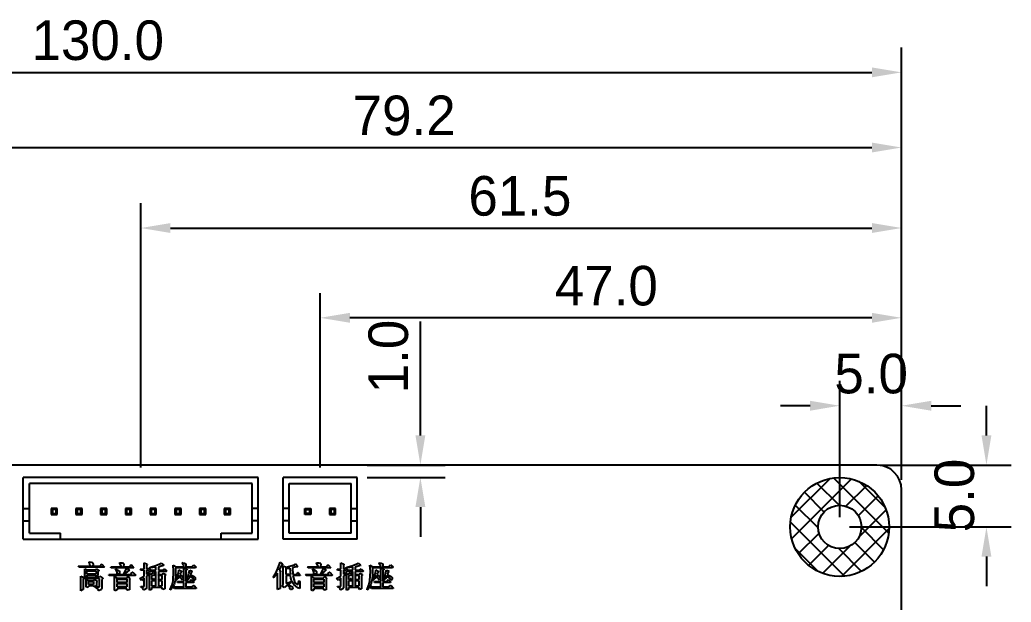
# Model space of a CAD drawing. Extents: x 207 to 375, y 69 to 182.
# Drawn here: x 277.7 to 357.9, y 135 to 182 of the extents above; entities that cross this region are included whole.
import ezdxf

# ---------------------------------------------------------------- set-up
doc = ezdxf.new("R2010")
doc.units = 0
doc.layers.get('0').update_dxf_attribs({"linetype": 'CONTINUOUS'})
doc.layers.get('DEFPOINTS').update_dxf_attribs({"linetype": 'CONTINUOUS'})
for name, color, linetype in [('01___PRT_ALL_DTM_PLN', 7, 'CONTINUOUS'), ('02___PRT_ALL_AXES', 7, 'CONTINUOUS'), ('03___PRT_ALL_CURVES', 7, 'CONTINUOUS')]:
    doc.layers.add(name, color=color, linetype=linetype)
doc.dimstyles.get("Standard").update_dxf_attribs({"dimscale": 0.4, "dimtxt": 8, "dimasz": 6, "dimexe": 5, "dimexo": 2, "dimgap": 2.5, "dimtad": 1, "dimzin": 4, "dimcen": 0.09, "dimclrd": 3, "dimclre": 3, "dimclrt": 3, "dimazin": 3, "dimtp": 0.01, "dimtm": 0.01, "dimtfac": 1, "dimtix": 1, "dimtofl": 0, "dimtmove": 0, "dimatfit": 3})

# ---------------------------------------------------------------- blocks, each defined once
blk = doc.blocks.new('*X57')
at = {"color": 0}
for p, q in [((340.102, 141.83), (343.244, 144.972)), ((340.139, 140.1), (344.974, 144.935)), ((343.985, 142.799), (342.184, 144.6)), ((347.995, 140.557), (343.533, 145.019)), ((344.532, 142.724), (346.208, 144.401)), ((347.707, 142.613), (345.588, 144.731)), ((342.759, 142.257), (341.168, 143.849)), ((345.525, 141.95), (347.137, 143.562)), ((342.277, 140.972), (340.435, 142.813)), ((345.57, 140.227), (347.778, 142.435)), ((344.413, 137.068), (340.044, 141.437)), ((340.673, 138.866), (342.35, 140.543)), ((344.162, 137.052), (348.023, 140.912)), ((347.576, 139.208), (345.775, 141.009)), ((341.512, 137.937), (343.124, 139.549)), ((342.64, 137.297), (344.847, 139.505)), ((346.824, 138.192), (345.233, 139.783)), ((342.246, 137.467), (340.442, 139.271)), ((345.789, 137.459), (343.947, 139.301))]:
    blk.add_line(p, q, dxfattribs=at)
blk = doc.blocks.new('*U58')
at = {"layer": '01___PRT_ALL_DTM_PLN', "color": 3}
blk.add_text('130.0', height=3.2, dxfattribs=at).set_placement((278.692, 178.795))
blk = doc.blocks.new('*D26')
at = {"layer": '01___PRT_ALL_DTM_PLN', "color": 3}
for p, q in [((219.025, 144.849), (219.025, 179.795)), ((349.025, 144.849), (349.025, 179.795)), ((221.425, 177.795), (346.625, 177.795))]:
    blk.add_line(p, q, dxfattribs=at)
for points in [[(221.425, 178.195), (221.425, 177.395), (219.025, 177.795)], [(346.625, 178.195), (346.625, 177.395), (349.025, 177.795)]]:
    blk.add_solid(points, dxfattribs=at)
at = {"layer": 'DEFPOINTS', "color": 0}
for p in [(349.025, 177.795), (219.025, 144.049), (349.025, 144.049)]:
    blk.add_point(p, dxfattribs=at)
blk.add_blockref('*U58', (0, 0))
blk = doc.blocks.new('*U63')
at = {"layer": '01___PRT_ALL_DTM_PLN', "color": 3}
blk.add_text('5.0', height=3.2, dxfattribs=at).set_placement((343.592, 151.847))
blk = doc.blocks.new('*D22')
at = {"layer": '01___PRT_ALL_DTM_PLN', "color": 3}
for p, q in [((344.025, 141.849), (344.025, 152.847)), ((349.025, 144.849), (349.025, 152.847)), ((341.625, 150.847), (339.225, 150.847)), ((351.425, 150.847), (353.825, 150.847))]:
    blk.add_line(p, q, dxfattribs=at)
for points in [[(341.625, 151.247), (341.625, 150.447), (344.025, 150.847)], [(351.425, 151.247), (351.425, 150.447), (349.025, 150.847)]]:
    blk.add_solid(points, dxfattribs=at)
at = {"layer": 'DEFPOINTS', "color": 0}
for p in [(344.025, 150.847), (349.025, 144.049), (344.025, 141.049)]:
    blk.add_point(p, dxfattribs=at)
blk.add_blockref('*U63', (0, 0))
blk = doc.blocks.new('*U64')
at = {"layer": '01___PRT_ALL_DTM_PLN', "color": 3}
blk.add_text('5.0', height=3.2, rotation=90, dxfattribs=at).set_placement((354.885, 140.616))
blk = doc.blocks.new('*D23')
at = {"layer": '01___PRT_ALL_DTM_PLN', "color": 3}
for p, q in [((355.885, 148.449), (355.885, 150.849)), ((347.289, 146.049), (357.885, 146.049)), ((344.825, 141.049), (357.885, 141.049)), ((355.885, 138.649), (355.885, 136.249))]:
    blk.add_line(p, q, dxfattribs=at)
for points in [[(355.485, 148.449), (356.285, 148.449), (355.885, 146.049)], [(355.485, 138.649), (356.285, 138.649), (355.885, 141.049)]]:
    blk.add_solid(points, dxfattribs=at)
at = {"layer": 'DEFPOINTS', "color": 0}
for p in [(346.489, 146.049), (344.025, 141.049), (355.885, 141.049)]:
    blk.add_point(p, dxfattribs=at)
blk.add_blockref('*U64', (0, 0))
blk = doc.blocks.new('*U67')
at = {"layer": '01___PRT_ALL_DTM_PLN', "color": 3}
blk.add_text('47.0', height=3.2, dxfattribs=at).set_placement((320.992, 158.954))
blk = doc.blocks.new('*D30')
at = {"layer": '01___PRT_ALL_DTM_PLN', "color": 3}
for p, q in [((302.025, 145.849), (302.025, 159.954)), ((349.025, 144.849), (349.025, 159.954)), ((346.625, 157.954), (304.425, 157.954))]:
    blk.add_line(p, q, dxfattribs=at)
for points in [[(304.425, 158.354), (304.425, 157.554), (302.025, 157.954)], [(346.625, 158.354), (346.625, 157.554), (349.025, 157.954)]]:
    blk.add_solid(points, dxfattribs=at)
at = {"layer": 'DEFPOINTS', "color": 0}
for p in [(302.025, 157.954), (302.025, 145.049), (349.025, 144.049)]:
    blk.add_point(p, dxfattribs=at)
blk.add_blockref('*U67', (0, 0))
blk = doc.blocks.new('*U68')
at = {"layer": '01___PRT_ALL_DTM_PLN', "color": 3}
blk.add_text('61.5', height=3.2, dxfattribs=at).set_placement((314.008, 166.214))
blk = doc.blocks.new('*D31')
at = {"layer": '01___PRT_ALL_DTM_PLN', "color": 3}
for p, q in [((287.525, 145.849), (287.525, 167.214)), ((349.025, 144.849), (349.025, 167.214)), ((289.925, 165.214), (346.625, 165.214))]:
    blk.add_line(p, q, dxfattribs=at)
for points in [[(289.925, 165.614), (289.925, 164.814), (287.525, 165.214)], [(346.625, 165.614), (346.625, 164.814), (349.025, 165.214)]]:
    blk.add_solid(points, dxfattribs=at)
at = {"layer": 'DEFPOINTS', "color": 0}
for p in [(349.025, 165.214), (287.525, 145.049), (349.025, 144.049)]:
    blk.add_point(p, dxfattribs=at)
blk.add_blockref('*U68', (0, 0))
blk = doc.blocks.new('*U69')
at = {"layer": '01___PRT_ALL_DTM_PLN', "color": 3}
blk.add_text('79.2', height=3.2, dxfattribs=at).set_placement((304.65, 172.719))
blk = doc.blocks.new('*D32')
at = {"layer": '01___PRT_ALL_DTM_PLN', "color": 3}
for p, q in [((269.875, 145.849), (269.875, 173.719)), ((349.025, 144.849), (349.025, 173.719)), ((272.275, 171.719), (346.625, 171.719))]:
    blk.add_line(p, q, dxfattribs=at)
for points in [[(272.275, 172.119), (272.275, 171.319), (269.875, 171.719)], [(346.625, 172.119), (346.625, 171.319), (349.025, 171.719)]]:
    blk.add_solid(points, dxfattribs=at)
at = {"layer": 'DEFPOINTS', "color": 0}
for p in [(349.025, 171.719), (269.875, 145.049), (349.025, 144.049)]:
    blk.add_point(p, dxfattribs=at)
blk.add_blockref('*U69', (0, 0))
blk = doc.blocks.new('*U70')
at = {"layer": '01___PRT_ALL_DTM_PLN', "color": 3}
blk.add_text('1.0', height=3.2, rotation=90, dxfattribs=at).set_placement((309.126, 151.849))
blk = doc.blocks.new('*D33')
at = {"layer": '01___PRT_ALL_DTM_PLN', "color": 3}
for p, q in [((310.126, 148.449), (310.126, 157.649)), ((305.825, 146.049), (312.126, 146.049)), ((305.825, 145.049), (312.126, 145.049)), ((310.126, 142.649), (310.126, 140.249))]:
    blk.add_line(p, q, dxfattribs=at)
for points in [[(309.726, 148.449), (310.526, 148.449), (310.126, 146.049)], [(309.726, 142.649), (310.526, 142.649), (310.126, 145.049)]]:
    blk.add_solid(points, dxfattribs=at)
at = {"layer": 'DEFPOINTS', "color": 0}
for p in [(305.025, 146.049), (310.126, 146.049), (305.025, 145.049)]:
    blk.add_point(p, dxfattribs=at)
blk.add_blockref('*U70', (0, 0))

msp = doc.modelspace()

# ---------------------------------------------------------------- linework, layer by layer
at = {"color": 7, "linetype": 'CONTINUOUS'}
for p, q in [((347.025, 146.049), (221.025, 146.049)), ((278.025, 140.049), (278.025, 145.049)), ((297.025, 145.049), (278.025, 145.049)), ((278.525, 140.549), (278.525, 144.549)), ((296.525, 144.549), (278.525, 144.549)), ((296.525, 140.549), (296.525, 144.549)), ((297.025, 140.049), (297.025, 145.049)), ((299.025, 140.049), (299.025, 145.049)), ((305.025, 145.049), (299.025, 145.049)), ((299.525, 140.549), (299.525, 144.549)), ((299.525, 144.549), (304.525, 144.549)), ((304.525, 140.549), (304.525, 144.549)), ((305.025, 140.049), (305.025, 145.049)), ((349.025, 78.049), (349.025, 144.049)), ((278.025, 142.549), (278.525, 142.549)), ((280.275, 142.549), (280.275, 142.049)), ((280.275, 142.549), (280.375, 142.449)), ((280.775, 142.549), (280.275, 142.549)), ((280.275, 142.049), (280.375, 142.149)), ((280.275, 142.049), (280.775, 142.049)), ((280.375, 142.449), (280.375, 142.149)), ((280.675, 142.449), (280.375, 142.449)), ((280.375, 142.149), (280.675, 142.149)), ((280.775, 142.549), (280.675, 142.449)), ((280.675, 142.149), (280.675, 142.449)), ((280.775, 142.049), (280.675, 142.149)), ((280.775, 142.049), (280.775, 142.549)), ((282.275, 142.549), (282.275, 142.049)), ((282.275, 142.549), (282.375, 142.449)), ((282.775, 142.549), (282.275, 142.549)), ((282.275, 142.049), (282.375, 142.149)), ((282.275, 142.049), (282.775, 142.049)), ((282.375, 142.449), (282.375, 142.149)), ((282.675, 142.449), (282.375, 142.449)), ((282.375, 142.149), (282.675, 142.149)), ((282.775, 142.549), (282.675, 142.449)), ((282.675, 142.149), (282.675, 142.449)), ((282.775, 142.049), (282.675, 142.149)), ((282.775, 142.049), (282.775, 142.549)), ((284.275, 142.549), (284.275, 142.049)), ((284.275, 142.549), (284.375, 142.449)), ((284.775, 142.549), (284.275, 142.549)), ((284.275, 142.049), (284.375, 142.149)), ((284.275, 142.049), (284.775, 142.049)), ((284.375, 142.449), (284.375, 142.149)), ((284.675, 142.449), (284.375, 142.449)), ((284.375, 142.149), (284.675, 142.149)), ((284.775, 142.549), (284.675, 142.449)), ((284.675, 142.149), (284.675, 142.449)), ((284.775, 142.049), (284.675, 142.149)), ((284.775, 142.049), (284.775, 142.549)), ((286.275, 142.549), (286.275, 142.049)), ((286.275, 142.549), (286.375, 142.449)), ((286.775, 142.549), (286.275, 142.549)), ((286.275, 142.049), (286.375, 142.149)), ((286.275, 142.049), (286.775, 142.049)), ((286.375, 142.449), (286.375, 142.149)), ((286.675, 142.449), (286.375, 142.449)), ((286.375, 142.149), (286.675, 142.149)), ((286.775, 142.549), (286.675, 142.449)), ((286.675, 142.149), (286.675, 142.449)), ((286.775, 142.049), (286.675, 142.149)), ((286.775, 142.049), (286.775, 142.549)), ((288.275, 142.549), (288.275, 142.049)), ((288.275, 142.549), (288.375, 142.449)), ((288.775, 142.549), (288.275, 142.549)), ((288.275, 142.049), (288.375, 142.149)), ((288.275, 142.049), (288.775, 142.049)), ((288.375, 142.449), (288.375, 142.149)), ((288.675, 142.449), (288.375, 142.449)), ((288.375, 142.149), (288.675, 142.149)), ((288.775, 142.549), (288.675, 142.449)), ((288.675, 142.149), (288.675, 142.449)), ((288.775, 142.049), (288.675, 142.149)), ((288.775, 142.049), (288.775, 142.549)), ((290.275, 142.549), (290.275, 142.049)), ((290.275, 142.549), (290.375, 142.449)), ((290.775, 142.549), (290.275, 142.549)), ((290.275, 142.049), (290.375, 142.149)), ((290.275, 142.049), (290.775, 142.049)), ((290.375, 142.449), (290.375, 142.149)), ((290.675, 142.449), (290.375, 142.449)), ((290.375, 142.149), (290.675, 142.149)), ((290.775, 142.549), (290.675, 142.449)), ((290.675, 142.149), (290.675, 142.449)), ((290.775, 142.049), (290.675, 142.149)), ((290.775, 142.049), (290.775, 142.549)), ((292.275, 142.549), (292.275, 142.049)), ((292.275, 142.549), (292.375, 142.449)), ((292.775, 142.549), (292.275, 142.549)), ((292.275, 142.049), (292.375, 142.149)), ((292.275, 142.049), (292.775, 142.049)), ((292.375, 142.449), (292.375, 142.149)), ((292.675, 142.449), (292.375, 142.449)), ((292.375, 142.149), (292.675, 142.149)), ((292.775, 142.549), (292.675, 142.449)), ((292.675, 142.149), (292.675, 142.449)), ((292.775, 142.049), (292.675, 142.149)), ((292.775, 142.049), (292.775, 142.549)), ((294.275, 142.549), (294.275, 142.049)), ((294.275, 142.549), (294.375, 142.449)), ((294.775, 142.549), (294.275, 142.549)), ((294.275, 142.049), (294.375, 142.149)), ((294.275, 142.049), (294.775, 142.049)), ((294.375, 142.449), (294.375, 142.149)), ((294.675, 142.449), (294.375, 142.449)), ((294.375, 142.149), (294.675, 142.149)), ((294.775, 142.549), (294.675, 142.449)), ((294.675, 142.149), (294.675, 142.449)), ((294.775, 142.049), (294.675, 142.149)), ((294.775, 142.049), (294.775, 142.549)), ((297.025, 142.549), (296.525, 142.549)), ((299.525, 142.549), (299.025, 142.549)), ((300.775, 142.049), (300.775, 142.549)), ((300.775, 142.549), (301.275, 142.549)), ((300.875, 142.449), (300.775, 142.549)), ((300.875, 142.149), (300.775, 142.049)), ((301.275, 142.049), (300.775, 142.049)), ((300.875, 142.149), (300.875, 142.449)), ((300.875, 142.449), (301.175, 142.449)), ((301.175, 142.149), (300.875, 142.149)), ((301.175, 142.449), (301.275, 142.549)), ((301.175, 142.449), (301.175, 142.149)), ((301.175, 142.149), (301.275, 142.049)), ((301.275, 142.549), (301.275, 142.049)), ((302.775, 142.549), (302.775, 142.049)), ((303.275, 142.549), (302.775, 142.549)), ((302.875, 142.449), (302.775, 142.549)), ((302.875, 142.149), (302.775, 142.049)), ((302.775, 142.049), (303.275, 142.049)), ((302.875, 142.449), (302.875, 142.149)), ((303.175, 142.449), (302.875, 142.449)), ((302.875, 142.149), (303.175, 142.149)), ((303.175, 142.449), (303.275, 142.549)), ((303.175, 142.149), (303.175, 142.449)), ((303.175, 142.149), (303.275, 142.049)), ((303.275, 142.049), (303.275, 142.549)), ((304.525, 142.549), (305.025, 142.549)), ((278.025, 141.549), (278.525, 141.549)), ((297.025, 141.549), (296.525, 141.549)), ((299.525, 141.549), (299.025, 141.549)), ((304.525, 141.549), (305.025, 141.549)), ((278.525, 140.549), (281.025, 140.549)), ((281.025, 140.049), (281.025, 140.549)), ((294.025, 140.049), (294.025, 140.549)), ((294.025, 140.549), (296.525, 140.549)), ((304.525, 140.549), (299.525, 140.549)), ((278.025, 140.049), (297.025, 140.049)), ((305.025, 140.049), (299.025, 140.049))]:
    msp.add_line(p, q, dxfattribs=at)
msp.add_arc((347.025, 144.049), 2, 0, 90, dxfattribs=at)
at = {"layer": '01___PRT_ALL_DTM_PLN', "color": 3}
msp.add_circle((344.025, 141.049), 4, dxfattribs=at)
at = {"layer": '02___PRT_ALL_AXES', "color": 7, "linetype": 'CONTINUOUS'}
msp.add_circle((344.025, 141.049), 1.75, dxfattribs=at)
at = {"layer": '03___PRT_ALL_CURVES', "color": 40, "linetype": 'CONTINUOUS'}
for p, q in [((282.553, 137.792), (282.474, 137.872)), ((282.474, 137.872), (284.26, 137.872)), ((283.347, 138.189), (283.347, 138.229)), ((283.347, 138.229), (283.545, 138.189)), ((283.387, 138.11), (283.347, 138.189)), ((283.426, 137.911), (283.387, 138.11)), ((283.466, 137.872), (283.426, 137.911)), ((283.545, 138.189), (283.625, 138.149)), ((283.625, 138.149), (283.665, 138.03)), ((283.665, 137.991), (283.625, 137.872)), ((283.665, 138.03), (283.665, 137.991)), ((284.26, 137.872), (284.339, 138.03)), ((284.339, 138.03), (284.379, 138.03)), ((284.379, 138.03), (284.577, 137.792)), ((285.807, 138.11), (285.807, 138.149)), ((285.807, 138.149), (286.006, 138.149)), ((285.847, 138.07), (285.807, 138.11)), ((285.966, 137.832), (285.847, 138.07)), ((286.006, 138.149), (286.125, 138.11)), ((286.125, 137.872), (286.085, 137.832)), ((286.125, 138.11), (286.165, 137.991)), ((286.165, 137.991), (286.125, 137.872)), ((286.601, 137.832), (286.72, 137.991)), ((286.72, 137.991), (286.76, 137.991)), ((286.76, 137.991), (286.958, 137.753)), ((287.792, 137.633), (287.792, 138.149)), ((287.792, 138.149), (288.03, 138.03)), ((288.03, 138.03), (287.99, 137.911)), ((287.99, 137.911), (287.99, 137.633)), ((288.268, 137.792), (288.665, 137.911)), ((288.665, 137.911), (289.022, 138.03)), ((289.18, 137.872), (288.942, 137.792)), ((289.022, 138.03), (289.18, 138.11)), ((289.18, 138.11), (289.379, 137.951)), ((289.339, 137.911), (289.18, 137.872)), ((289.379, 137.951), (289.339, 137.911)), ((290.172, 137.475), (290.133, 137.951)), ((290.133, 137.951), (290.331, 137.832)), ((290.887, 138.11), (290.847, 138.149)), ((290.847, 138.149), (291.045, 138.11)), ((290.966, 137.991), (290.887, 138.11)), ((291.006, 137.872), (290.966, 137.991)), ((291.006, 137.832), (291.006, 137.872)), ((291.045, 138.11), (291.165, 138.07)), ((291.165, 138.07), (291.165, 137.832)), ((291.641, 137.832), (291.799, 137.991)), ((291.799, 137.991), (291.998, 137.792)), ((298.668, 137.832), (298.787, 138.189)), ((298.906, 137.951), (298.707, 137.554)), ((298.787, 138.189), (298.985, 138.03)), ((298.985, 137.991), (298.906, 137.951)), ((298.985, 138.03), (298.985, 137.991)), ((299.025, 136.403), (299.025, 137.911)), ((299.025, 137.911), (299.263, 137.792)), ((299.263, 137.792), (299.938, 137.991)), ((299.938, 137.991), (300.057, 138.07)), ((300.057, 138.07), (300.215, 137.832)), ((301.723, 138.11), (301.723, 138.149)), ((301.723, 138.149), (301.922, 138.149)), ((301.763, 138.07), (301.723, 138.11)), ((301.882, 137.832), (301.763, 138.07)), ((301.922, 138.149), (302.041, 138.11)), ((302.041, 137.872), (302.001, 137.832)), ((302.041, 138.11), (302.08, 137.991)), ((302.08, 137.991), (302.041, 137.872)), ((302.517, 137.832), (302.636, 137.991)), ((302.636, 137.991), (302.676, 137.991)), ((302.676, 137.991), (302.874, 137.753)), ((303.707, 137.633), (303.707, 138.149)), ((303.707, 138.149), (303.946, 138.03)), ((303.946, 138.03), (303.906, 137.911)), ((303.906, 137.911), (303.906, 137.633)), ((304.184, 137.792), (304.58, 137.911)), ((304.58, 137.911), (304.938, 138.03)), ((305.096, 137.872), (304.858, 137.792)), ((304.938, 138.03), (305.096, 138.11)), ((305.096, 138.11), (305.295, 137.951)), ((305.255, 137.911), (305.096, 137.872)), ((305.295, 137.951), (305.255, 137.911)), ((306.088, 137.475), (306.049, 137.951)), ((306.049, 137.951), (306.247, 137.832)), ((306.763, 138.149), (306.961, 138.11)), ((306.803, 138.11), (306.763, 138.149)), ((306.882, 137.991), (306.803, 138.11)), ((306.922, 137.872), (306.882, 137.991)), ((306.922, 137.832), (306.922, 137.872)), ((306.961, 138.11), (307.08, 138.07)), ((307.08, 138.07), (307.08, 137.832)), ((307.557, 137.832), (307.715, 137.991)), ((307.715, 137.991), (307.914, 137.792)), ((284.577, 137.792), (282.553, 137.792)), ((282.672, 135.887), (282.672, 137.078)), ((282.672, 137.078), (282.871, 136.999)), ((282.99, 137.038), (282.99, 137.673)), ((282.99, 137.673), (283.188, 137.594)), ((283.149, 137.078), (282.99, 137.038)), ((283.149, 137.237), (283.149, 137.514)), ((283.149, 137.514), (283.903, 137.514)), ((283.903, 137.237), (283.149, 137.237)), ((283.149, 137.157), (283.149, 137.078)), ((283.903, 137.157), (283.149, 137.157)), ((283.188, 137.594), (283.863, 137.594)), ((283.863, 137.594), (283.942, 137.673)), ((283.903, 137.514), (283.903, 137.237)), ((283.903, 137.078), (283.903, 137.157)), ((283.942, 137.038), (283.903, 137.078)), ((283.942, 137.673), (284.141, 137.554)), ((284.061, 137.118), (283.942, 137.038)), ((284.141, 137.514), (284.061, 137.435)), ((284.061, 137.435), (284.061, 137.118)), ((284.141, 137.554), (284.141, 137.514)), ((284.141, 136.999), (284.22, 137.078)), ((284.22, 137.078), (284.458, 136.919)), ((284.974, 137.118), (284.934, 137.197)), ((284.934, 137.197), (286.125, 137.197)), ((287.077, 137.118), (284.974, 137.118)), ((285.133, 137.753), (285.093, 137.832)), ((285.093, 137.832), (285.966, 137.832)), ((286.958, 137.753), (285.133, 137.753)), ((285.53, 137.554), (285.49, 137.673)), ((285.49, 137.673), (285.768, 137.514)), ((285.609, 137.395), (285.53, 137.554)), ((285.609, 137.276), (285.609, 137.395)), ((285.649, 137.237), (285.609, 137.276)), ((285.728, 137.237), (285.649, 137.237)), ((285.807, 137.276), (285.728, 137.237)), ((285.768, 137.514), (285.807, 137.435)), ((285.807, 137.435), (285.807, 137.276)), ((286.085, 137.832), (286.601, 137.832)), ((286.125, 137.197), (286.323, 137.554)), ((286.403, 137.395), (286.244, 137.197)), ((286.244, 137.197), (286.72, 137.197)), ((286.323, 137.554), (286.363, 137.713)), ((286.363, 137.713), (286.601, 137.594)), ((286.601, 137.594), (286.403, 137.395)), ((286.72, 137.197), (286.839, 137.395)), ((286.839, 137.395), (286.879, 137.395)), ((286.879, 137.395), (287.117, 137.157)), ((287.117, 137.157), (287.077, 137.118)), ((287.434, 136.879), (287.792, 137.078)), ((287.514, 137.554), (287.474, 137.633)), ((287.474, 137.633), (287.792, 137.633)), ((287.792, 137.554), (287.514, 137.554)), ((287.792, 137.078), (287.792, 137.554)), ((287.99, 137.633), (288.03, 137.633)), ((287.99, 137.554), (287.99, 137.237)), ((288.149, 137.554), (287.99, 137.554)), ((287.99, 137.237), (288.188, 137.356)), ((288.188, 137.237), (287.99, 137.078)), ((287.99, 137.078), (287.99, 136.126)), ((288.03, 137.633), (288.109, 137.753)), ((288.109, 137.753), (288.149, 137.713)), ((288.149, 137.713), (288.307, 137.594)), ((288.188, 137.435), (288.149, 137.554)), ((288.744, 137.435), (288.188, 137.435)), ((288.188, 137.356), (288.228, 137.316)), ((288.228, 137.276), (288.188, 137.237)), ((288.228, 137.316), (288.228, 137.276)), ((288.228, 135.927), (288.228, 137.237)), ((288.228, 137.237), (288.347, 137.197)), ((288.268, 137.753), (288.268, 137.792)), ((288.744, 137.792), (288.268, 137.753)), ((288.307, 137.594), (288.307, 137.554)), ((288.307, 137.554), (288.744, 137.554)), ((288.347, 137.197), (288.585, 137.356)), ((288.585, 137.157), (288.387, 137.078)), ((288.387, 137.078), (288.387, 136.8)), ((288.585, 137.356), (288.704, 137.197)), ((288.665, 137.197), (288.585, 137.157)), ((288.704, 137.197), (288.665, 137.197)), ((288.744, 137.554), (288.744, 137.792)), ((288.744, 136.284), (288.744, 137.435)), ((288.942, 137.792), (288.942, 137.554)), ((288.942, 137.554), (289.299, 137.554)), ((288.942, 137.435), (288.942, 136.284)), ((289.577, 137.435), (288.942, 137.435)), ((288.982, 137.118), (288.942, 137.197)), ((288.942, 137.197), (289.26, 137.197)), ((289.26, 137.118), (288.982, 137.118)), ((289.26, 137.197), (289.339, 137.316)), ((289.26, 136.8), (289.26, 137.118)), ((289.299, 137.554), (289.418, 137.673)), ((289.339, 137.316), (289.538, 137.197)), ((289.418, 137.673), (289.617, 137.475)), ((289.498, 137.157), (289.458, 137.078)), ((289.458, 137.078), (289.458, 136.046)), ((289.538, 137.197), (289.498, 137.157)), ((289.617, 137.475), (289.577, 137.435)), ((290.133, 136.681), (290.172, 137.475)), ((290.331, 137.078), (290.292, 136.721)), ((290.331, 137.832), (291.006, 137.832)), ((290.331, 137.753), (290.331, 137.078)), ((291.958, 137.753), (290.331, 137.753)), ((290.45, 136.999), (290.569, 137.316)), ((290.649, 137.118), (290.53, 136.879)), ((290.569, 137.316), (290.609, 137.594)), ((290.609, 137.594), (290.807, 137.475)), ((290.768, 136.919), (290.649, 137.118)), ((290.768, 137.356), (290.688, 137.197)), ((290.688, 137.197), (290.847, 137.078)), ((290.847, 137.435), (290.768, 137.356)), ((290.807, 137.475), (290.847, 137.435)), ((290.847, 137.078), (290.926, 136.999)), ((291.006, 136.641), (291.006, 137.713)), ((291.006, 137.713), (291.244, 137.633)), ((291.165, 137.832), (291.641, 137.832)), ((291.244, 137.594), (291.165, 137.554)), ((291.165, 137.554), (291.165, 136.641)), ((291.244, 137.633), (291.244, 137.594)), ((291.323, 136.999), (291.403, 137.316)), ((291.403, 137.316), (291.482, 137.554)), ((291.522, 137.118), (291.403, 136.879)), ((291.482, 137.554), (291.68, 137.475)), ((291.641, 137.435), (291.522, 137.197)), ((291.522, 137.197), (291.839, 137.038)), ((291.561, 137.038), (291.522, 137.118)), ((291.68, 137.475), (291.641, 137.435)), ((291.998, 137.792), (291.958, 137.753)), ((298.231, 136.959), (298.469, 137.356)), ((298.588, 137.316), (298.271, 136.959)), ((298.469, 137.356), (298.668, 137.832)), ((298.588, 136.006), (298.588, 137.316)), ((298.707, 137.554), (298.827, 137.514)), ((298.827, 137.475), (298.787, 137.395)), ((298.787, 137.395), (298.787, 136.086)), ((298.827, 137.514), (298.827, 137.475)), ((299.263, 137.197), (299.263, 137.713)), ((299.263, 137.713), (299.58, 137.713)), ((299.62, 137.197), (299.263, 137.197)), ((299.263, 137.118), (299.263, 136.483)), ((299.62, 137.118), (299.263, 137.118)), ((299.58, 137.713), (299.62, 137.197)), ((299.66, 136.919), (299.62, 137.118)), ((299.977, 137.792), (299.779, 137.753)), ((299.779, 137.753), (299.819, 137.197)), ((299.819, 137.197), (300.096, 137.197)), ((299.819, 137.118), (299.938, 136.641)), ((300.414, 137.118), (299.819, 137.118)), ((300.215, 137.832), (299.977, 137.792)), ((300.096, 137.197), (300.215, 137.356)), ((300.215, 137.356), (300.255, 137.356)), ((300.255, 137.356), (300.414, 137.157)), ((300.414, 137.157), (300.414, 137.118)), ((300.85, 137.197), (302.041, 137.197)), ((300.89, 137.118), (300.85, 137.197)), ((302.993, 137.118), (300.89, 137.118)), ((301.009, 137.832), (301.882, 137.832)), ((301.049, 137.753), (301.009, 137.832)), ((302.874, 137.753), (301.049, 137.753)), ((301.446, 137.554), (301.406, 137.673)), ((301.406, 137.673), (301.684, 137.514)), ((301.525, 137.395), (301.446, 137.554)), ((301.525, 137.276), (301.525, 137.395)), ((301.565, 137.237), (301.525, 137.276)), ((301.644, 137.237), (301.565, 137.237)), ((301.723, 137.276), (301.644, 137.237)), ((301.684, 137.514), (301.723, 137.435)), ((301.723, 137.435), (301.723, 137.276)), ((302.001, 137.832), (302.517, 137.832)), ((302.041, 137.197), (302.239, 137.554)), ((302.319, 137.395), (302.16, 137.197)), ((302.16, 137.197), (302.636, 137.197)), ((302.239, 137.554), (302.279, 137.713)), ((302.279, 137.713), (302.517, 137.594)), ((302.517, 137.594), (302.319, 137.395)), ((302.636, 137.197), (302.755, 137.395)), ((302.755, 137.395), (302.795, 137.395)), ((302.795, 137.395), (303.033, 137.157)), ((303.033, 137.157), (302.993, 137.118)), ((303.35, 136.879), (303.707, 137.078)), ((303.39, 137.633), (303.707, 137.633)), ((303.43, 137.554), (303.39, 137.633)), ((303.707, 137.554), (303.43, 137.554)), ((303.707, 137.078), (303.707, 137.554)), ((303.906, 137.633), (303.946, 137.633)), ((303.906, 137.554), (303.906, 137.237)), ((304.065, 137.554), (303.906, 137.554)), ((303.906, 137.237), (304.104, 137.356)), ((304.104, 137.237), (303.906, 137.078)), ((303.906, 137.078), (303.906, 136.126)), ((303.946, 137.633), (304.025, 137.753)), ((304.025, 137.753), (304.065, 137.713)), ((304.065, 137.713), (304.223, 137.594)), ((304.104, 137.435), (304.065, 137.554)), ((304.66, 137.435), (304.104, 137.435)), ((304.104, 137.356), (304.144, 137.316)), ((304.144, 137.276), (304.104, 137.237)), ((304.144, 137.316), (304.144, 137.276)), ((304.144, 135.927), (304.144, 137.237)), ((304.144, 137.237), (304.263, 137.197)), ((304.184, 137.753), (304.184, 137.792)), ((304.66, 137.792), (304.184, 137.753)), ((304.223, 137.594), (304.223, 137.554)), ((304.223, 137.554), (304.66, 137.554)), ((304.263, 137.197), (304.501, 137.356)), ((304.501, 137.157), (304.303, 137.078)), ((304.303, 137.078), (304.303, 136.8)), ((304.501, 137.356), (304.62, 137.197)), ((304.58, 137.197), (304.501, 137.157)), ((304.62, 137.197), (304.58, 137.197)), ((304.66, 137.554), (304.66, 137.792)), ((304.66, 136.284), (304.66, 137.435)), ((304.858, 137.792), (304.858, 137.554)), ((304.858, 137.554), (305.215, 137.554)), ((304.858, 137.435), (304.858, 136.284)), ((305.493, 137.435), (304.858, 137.435)), ((304.858, 137.197), (305.176, 137.197)), ((304.898, 137.118), (304.858, 137.197)), ((305.176, 137.118), (304.898, 137.118)), ((305.176, 137.197), (305.255, 137.316)), ((305.176, 136.8), (305.176, 137.118)), ((305.215, 137.554), (305.334, 137.673)), ((305.255, 137.316), (305.454, 137.197)), ((305.334, 137.673), (305.533, 137.475)), ((305.414, 137.157), (305.374, 137.078)), ((305.374, 137.078), (305.374, 136.046)), ((305.454, 137.197), (305.414, 137.157)), ((305.533, 137.475), (305.493, 137.435)), ((306.049, 136.681), (306.088, 137.475)), ((306.247, 137.078), (306.207, 136.721)), ((306.247, 137.832), (306.922, 137.832)), ((306.247, 137.753), (306.247, 137.078)), ((307.874, 137.753), (306.247, 137.753)), ((306.366, 136.999), (306.485, 137.316)), ((306.565, 137.118), (306.446, 136.879)), ((306.485, 137.316), (306.525, 137.594)), ((306.525, 137.594), (306.723, 137.475)), ((306.684, 136.919), (306.565, 137.118)), ((306.684, 137.356), (306.604, 137.197)), ((306.604, 137.197), (306.763, 137.078)), ((306.763, 137.435), (306.684, 137.356)), ((306.723, 137.475), (306.763, 137.435)), ((306.763, 137.078), (306.842, 136.999)), ((306.922, 136.641), (306.922, 137.713)), ((306.922, 137.713), (307.16, 137.633)), ((307.08, 137.832), (307.557, 137.832)), ((307.16, 137.594), (307.08, 137.554)), ((307.08, 137.554), (307.08, 136.641)), ((307.16, 137.633), (307.16, 137.594)), ((307.239, 136.999), (307.319, 137.316)), ((307.319, 137.316), (307.398, 137.554)), ((307.438, 137.118), (307.319, 136.879)), ((307.398, 137.554), (307.596, 137.475)), ((307.557, 137.435), (307.438, 137.197)), ((307.438, 137.197), (307.755, 137.038)), ((307.477, 137.038), (307.438, 137.118)), ((307.596, 137.475), (307.557, 137.435)), ((307.914, 137.792), (307.874, 137.753)), ((282.871, 136.999), (284.141, 136.999)), ((282.871, 136.879), (282.871, 136.006)), ((284.18, 136.879), (282.871, 136.879)), ((283.109, 136.205), (283.109, 136.8)), ((283.109, 136.8), (283.307, 136.721)), ((283.307, 136.721), (283.704, 136.721)), ((283.307, 136.403), (283.307, 136.641)), ((283.307, 136.641), (283.704, 136.641)), ((283.704, 136.403), (283.307, 136.403)), ((283.307, 136.284), (283.307, 136.205)), ((283.704, 136.284), (283.307, 136.284)), ((283.704, 136.721), (283.784, 136.84)), ((283.704, 136.641), (283.704, 136.403)), ((283.744, 136.205), (283.704, 136.284)), ((283.784, 136.84), (283.784, 136.8)), ((283.784, 136.8), (284.022, 136.641)), ((283.942, 136.284), (283.784, 136.205)), ((283.982, 136.641), (283.942, 136.562)), ((283.942, 136.562), (283.942, 136.284)), ((284.022, 136.641), (283.982, 136.641)), ((284.18, 136.205), (284.18, 136.879)), ((284.458, 136.879), (284.379, 136.8)), ((284.379, 136.8), (284.379, 136.126)), ((284.458, 136.919), (284.458, 136.879)), ((285.411, 135.927), (285.411, 137.038)), ((285.411, 137.038), (285.609, 136.919)), ((285.609, 136.919), (286.363, 136.919)), ((285.609, 136.562), (285.609, 136.84)), ((285.609, 136.84), (286.403, 136.84)), ((286.403, 136.562), (285.609, 136.562)), ((285.609, 136.205), (285.609, 136.483)), ((285.609, 136.483), (286.403, 136.483)), ((286.363, 136.919), (286.482, 137.038)), ((286.403, 136.84), (286.403, 136.562)), ((286.403, 136.483), (286.403, 136.205)), ((286.482, 137.038), (286.522, 137.038)), ((286.522, 137.038), (286.641, 136.879)), ((286.641, 136.879), (286.601, 136.8)), ((286.601, 136.8), (286.601, 135.967)), ((287.593, 136.721), (287.434, 136.879)), ((287.514, 136.205), (287.514, 136.245)), ((287.514, 136.245), (287.792, 136.245)), ((287.792, 136.919), (287.593, 136.721)), ((287.792, 136.245), (287.792, 136.919)), ((288.387, 136.8), (288.466, 136.8)), ((288.387, 136.681), (288.387, 136.284)), ((288.704, 136.681), (288.387, 136.681)), ((288.387, 136.284), (288.744, 136.284)), ((288.466, 136.8), (288.545, 136.879)), ((288.545, 136.879), (288.585, 136.879)), ((288.585, 136.879), (288.704, 136.721)), ((288.704, 136.721), (288.704, 136.681)), ((289.022, 136.681), (288.942, 136.8)), ((288.942, 136.8), (289.26, 136.8)), ((288.942, 136.284), (289.26, 136.284)), ((289.26, 136.681), (289.022, 136.681)), ((289.26, 136.284), (289.26, 136.681)), ((289.895, 136.006), (290.053, 136.364)), ((290.053, 136.364), (290.133, 136.681)), ((290.212, 136.403), (290.093, 136.165)), ((290.292, 136.721), (290.212, 136.403)), ((290.331, 136.721), (290.45, 136.999)), ((290.53, 136.879), (290.331, 136.681)), ((290.331, 136.681), (290.331, 136.721)), ((290.49, 136.562), (290.49, 136.641)), ((290.49, 136.641), (291.006, 136.641)), ((291.006, 136.562), (290.49, 136.562)), ((290.847, 136.8), (290.768, 136.919)), ((290.887, 136.76), (290.847, 136.8)), ((290.926, 136.8), (290.887, 136.76)), ((290.926, 136.999), (290.966, 136.919)), ((290.966, 136.919), (290.926, 136.8)), ((291.006, 136.205), (291.006, 136.562)), ((291.165, 136.721), (291.323, 136.999)), ((291.204, 136.681), (291.165, 136.721)), ((291.165, 136.641), (291.482, 136.641)), ((291.165, 136.562), (291.165, 136.205)), ((291.799, 136.562), (291.165, 136.562)), ((291.403, 136.879), (291.204, 136.681)), ((291.482, 136.641), (291.601, 136.8)), ((291.72, 136.919), (291.561, 137.038)), ((291.601, 136.8), (291.799, 136.602)), ((291.641, 136.205), (291.799, 136.324)), ((291.799, 136.8), (291.72, 136.919)), ((291.839, 136.76), (291.799, 136.8)), ((291.799, 136.602), (291.799, 136.562)), ((291.799, 136.324), (291.839, 136.324)), ((291.839, 137.038), (291.918, 136.959)), ((291.879, 136.76), (291.839, 136.76)), ((291.839, 136.324), (291.998, 136.126)), ((291.918, 136.84), (291.879, 136.76)), ((291.918, 136.959), (291.918, 136.84)), ((298.271, 136.959), (298.231, 136.959)), ((298.946, 136.284), (299.025, 136.403)), ((299.104, 136.165), (298.946, 136.284)), ((299.223, 136.245), (299.104, 136.165)), ((299.66, 136.562), (299.223, 136.245)), ((299.263, 136.483), (299.62, 136.602)), ((299.422, 136.364), (299.422, 136.403)), ((299.422, 136.403), (299.739, 136.245)), ((299.58, 136.126), (299.422, 136.364)), ((299.62, 136.602), (299.66, 136.602)), ((299.739, 136.641), (299.66, 136.919)), ((299.66, 136.602), (299.66, 136.562)), ((299.898, 136.403), (299.739, 136.641)), ((299.739, 136.245), (299.779, 136.205)), ((300.215, 136.126), (299.898, 136.403)), ((299.938, 136.641), (300.057, 136.483)), ((300.057, 136.483), (300.215, 136.364)), ((300.215, 136.364), (300.295, 136.681)), ((300.295, 136.681), (300.334, 136.721)), ((300.334, 136.721), (300.374, 136.641)), ((300.374, 136.641), (300.374, 136.086)), ((301.327, 135.927), (301.327, 137.038)), ((301.327, 137.038), (301.525, 136.919)), ((301.525, 136.919), (302.279, 136.919)), ((301.525, 136.562), (301.525, 136.84)), ((301.525, 136.84), (302.319, 136.84)), ((302.319, 136.562), (301.525, 136.562)), ((301.525, 136.205), (301.525, 136.483)), ((301.525, 136.483), (302.319, 136.483)), ((302.279, 136.919), (302.398, 137.038)), ((302.319, 136.84), (302.319, 136.562)), ((302.319, 136.483), (302.319, 136.205)), ((302.398, 137.038), (302.438, 137.038)), ((302.438, 137.038), (302.557, 136.879)), ((302.557, 136.879), (302.517, 136.8)), ((302.517, 136.8), (302.517, 135.967)), ((303.509, 136.721), (303.35, 136.879)), ((303.43, 136.205), (303.43, 136.245)), ((303.43, 136.245), (303.707, 136.245)), ((303.707, 136.919), (303.509, 136.721)), ((303.707, 136.245), (303.707, 136.919)), ((304.303, 136.8), (304.382, 136.8)), ((304.303, 136.681), (304.303, 136.284)), ((304.62, 136.681), (304.303, 136.681)), ((304.303, 136.284), (304.66, 136.284)), ((304.382, 136.8), (304.461, 136.879)), ((304.461, 136.879), (304.501, 136.879)), ((304.501, 136.879), (304.62, 136.721)), ((304.62, 136.721), (304.62, 136.681)), ((304.858, 136.8), (305.176, 136.8)), ((304.938, 136.681), (304.858, 136.8)), ((304.858, 136.284), (305.176, 136.284)), ((305.176, 136.681), (304.938, 136.681)), ((305.176, 136.284), (305.176, 136.681)), ((305.811, 136.006), (305.969, 136.364)), ((305.969, 136.364), (306.049, 136.681)), ((306.128, 136.403), (306.009, 136.165)), ((306.207, 136.721), (306.128, 136.403)), ((306.247, 136.721), (306.366, 136.999)), ((306.446, 136.879), (306.247, 136.681)), ((306.247, 136.681), (306.247, 136.721)), ((306.406, 136.562), (306.406, 136.641)), ((306.406, 136.641), (306.922, 136.641)), ((306.922, 136.562), (306.406, 136.562)), ((306.763, 136.8), (306.684, 136.919)), ((306.803, 136.76), (306.763, 136.8)), ((306.842, 136.8), (306.803, 136.76)), ((306.842, 136.999), (306.882, 136.919)), ((306.882, 136.919), (306.842, 136.8)), ((306.922, 136.205), (306.922, 136.562)), ((307.08, 136.721), (307.239, 136.999)), ((307.12, 136.681), (307.08, 136.721)), ((307.08, 136.641), (307.398, 136.641)), ((307.08, 136.562), (307.08, 136.205)), ((307.715, 136.562), (307.08, 136.562)), ((307.319, 136.879), (307.12, 136.681)), ((307.398, 136.641), (307.517, 136.8)), ((307.636, 136.919), (307.477, 137.038)), ((307.517, 136.8), (307.715, 136.602)), ((307.557, 136.205), (307.715, 136.324)), ((307.715, 136.8), (307.636, 136.919)), ((307.755, 136.76), (307.715, 136.8)), ((307.715, 136.602), (307.715, 136.562)), ((307.715, 136.324), (307.755, 136.324)), ((307.755, 137.038), (307.834, 136.959)), ((307.795, 136.76), (307.755, 136.76)), ((307.755, 136.324), (307.914, 136.126)), ((307.834, 136.84), (307.795, 136.76)), ((307.834, 136.959), (307.834, 136.84)), ((282.871, 136.006), (282.672, 135.887)), ((283.149, 136.165), (283.109, 136.205)), ((283.307, 136.205), (283.149, 136.165)), ((283.784, 136.205), (283.744, 136.205)), ((283.863, 136.165), (283.903, 136.205)), ((283.903, 136.126), (283.863, 136.165)), ((283.903, 136.205), (284.18, 136.205)), ((283.982, 136.086), (283.903, 136.126)), ((284.022, 136.046), (283.982, 136.086)), ((284.101, 135.927), (284.022, 136.046)), ((284.339, 136.006), (284.101, 135.887)), ((284.101, 135.887), (284.101, 135.927)), ((284.379, 136.126), (284.339, 136.006)), ((285.45, 135.887), (285.411, 135.927)), ((285.609, 135.967), (285.45, 135.887)), ((286.403, 136.205), (285.609, 136.205)), ((285.609, 136.086), (285.609, 135.967)), ((286.403, 136.086), (285.609, 136.086)), ((286.403, 135.967), (286.403, 136.086)), ((286.442, 135.927), (286.403, 135.967)), ((286.601, 135.967), (286.442, 135.927)), ((287.672, 136.126), (287.514, 136.205)), ((287.712, 136.086), (287.672, 136.126)), ((287.712, 136.046), (287.712, 136.086)), ((287.752, 135.967), (287.712, 136.046)), ((287.792, 135.967), (287.752, 135.967)), ((287.95, 136.046), (287.792, 135.967)), ((287.99, 136.126), (287.95, 136.046)), ((288.387, 136.006), (288.228, 135.927)), ((288.387, 136.165), (288.387, 136.006)), ((289.26, 136.165), (288.387, 136.165)), ((289.26, 136.046), (289.26, 136.165)), ((289.299, 136.006), (289.26, 136.046)), ((289.458, 136.046), (289.299, 136.006)), ((289.895, 135.967), (289.895, 136.006)), ((289.934, 135.967), (289.895, 135.967)), ((290.093, 136.165), (289.934, 135.967)), ((290.252, 136.086), (290.172, 136.205)), ((290.172, 136.205), (291.006, 136.205)), ((291.998, 136.086), (290.252, 136.086)), ((291.165, 136.205), (291.641, 136.205)), ((291.998, 136.126), (291.998, 136.086)), ((298.787, 136.086), (298.588, 136.006)), ((299.58, 136.046), (299.58, 136.126)), ((299.62, 136.006), (299.58, 136.046)), ((299.7, 136.006), (299.62, 136.006)), ((299.779, 136.046), (299.7, 136.006)), ((299.779, 136.205), (299.819, 136.126)), ((299.819, 136.126), (299.779, 136.046)), ((300.374, 136.086), (300.215, 136.126)), ((301.366, 135.887), (301.327, 135.927)), ((301.525, 135.967), (301.366, 135.887)), ((302.319, 136.205), (301.525, 136.205)), ((301.525, 136.086), (301.525, 135.967)), ((302.319, 136.086), (301.525, 136.086)), ((302.319, 135.967), (302.319, 136.086)), ((302.358, 135.927), (302.319, 135.967)), ((302.517, 135.967), (302.358, 135.927)), ((303.588, 136.126), (303.43, 136.205)), ((303.628, 136.086), (303.588, 136.126)), ((303.628, 136.046), (303.628, 136.086)), ((303.668, 135.967), (303.628, 136.046)), ((303.707, 135.967), (303.668, 135.967)), ((303.866, 136.046), (303.707, 135.967)), ((303.906, 136.126), (303.866, 136.046)), ((304.303, 136.006), (304.144, 135.927)), ((304.303, 136.165), (304.303, 136.006)), ((305.176, 136.165), (304.303, 136.165)), ((305.176, 136.046), (305.176, 136.165)), ((305.215, 136.006), (305.176, 136.046)), ((305.374, 136.046), (305.215, 136.006)), ((305.811, 135.967), (305.811, 136.006)), ((305.85, 135.967), (305.811, 135.967)), ((306.009, 136.165), (305.85, 135.967)), ((306.088, 136.205), (306.922, 136.205)), ((306.168, 136.086), (306.088, 136.205)), ((307.914, 136.086), (306.168, 136.086)), ((307.08, 136.205), (307.557, 136.205)), ((307.914, 136.126), (307.914, 136.086))]:
    msp.add_line(p, q, dxfattribs=at)

# ---------------------------------------------------------------- block references
at = {"layer": '01___PRT_ALL_DTM_PLN', "color": 4, "linetype": 'CONTINUOUS'}
msp.add_blockref('*X57', (0, 0), dxfattribs=at)

# ---------------------------------------------------------------- dimensions: what is measured, and where the dimension line sits
at = {"layer": '01___PRT_ALL_DTM_PLN', "color": 3}
for base, p1, p2, picture, middle in [((349.025, 177.795), (219.025, 144.049), (349.025, 144.049), '*D26', (284.025, 180.395)), ((349.025, 171.719), (269.875, 145.049), (349.025, 144.049), '*D32', (309.45, 174.319)), ((349.025, 165.214), (287.525, 145.049), (349.025, 144.049), '*D31', (318.275, 167.814)), ((302.025, 157.954), (349.025, 144.049), (302.025, 145.049), '*D30', (325.525, 160.554))]:
    dim = msp.add_linear_dim(base=base, p1=p1, p2=p2, dimstyle='Standard', dxfattribs=at)
    dim.commit()
    dim.dimension.update_dxf_attribs({"geometry": picture, "text_midpoint": middle})
dim = msp.add_linear_dim(base=(310.126, 146.049), p1=(305.025, 145.049), p2=(305.025, 146.049), angle=90, dimstyle='Standard', dxfattribs=at)
dim.commit()
dim.dimension.update_dxf_attribs({"geometry": '*D33', "text_midpoint": (310.126, 154.249), "dimtype": 128})
for base, p1, angle, picture, middle in [((344.025, 150.847), (349.025, 144.049), 180, '*D22', (346.525, 153.447)), ((355.885, 141.049), (346.489, 146.049), 90, '*D23', (353.285, 143.549))]:
    dim = msp.add_linear_dim(base=base, p1=p1, p2=(344.025, 141.049), angle=angle, dimstyle='Standard', dxfattribs=at)
    dim.commit()
    dim.dimension.update_dxf_attribs({"geometry": picture, "text_midpoint": middle})

doc.saveas('drawing.dxf')
